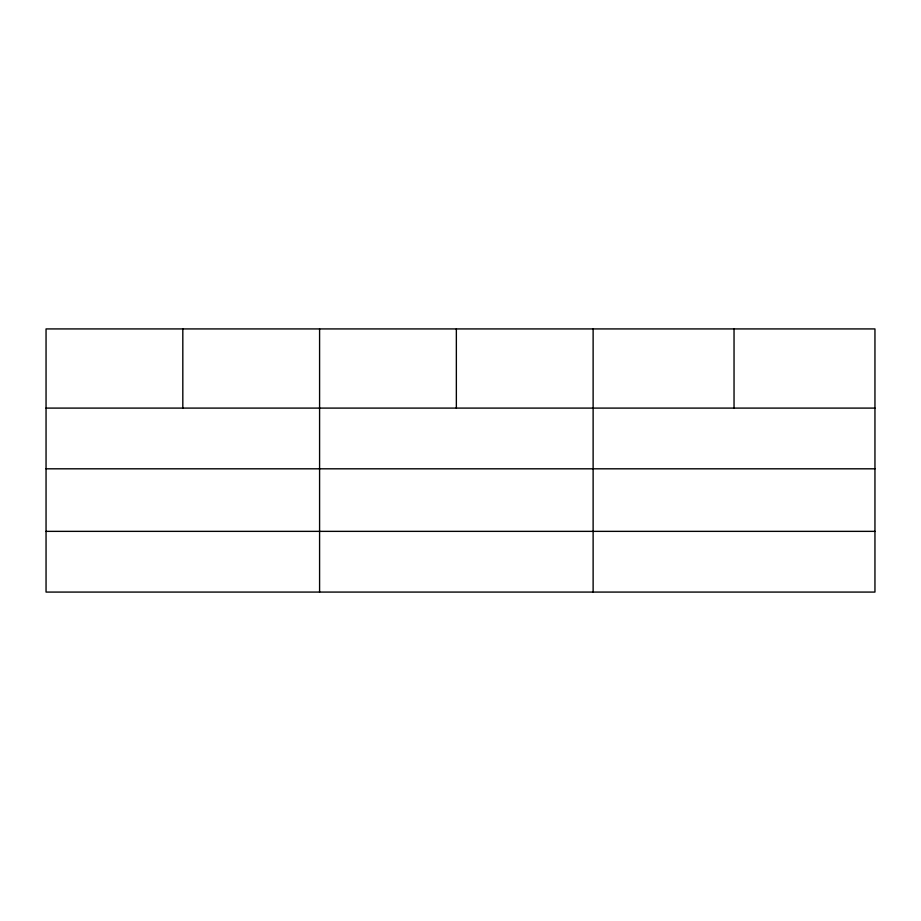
<?xml version="1.0" encoding="UTF-8"?>
<svg xmlns="http://www.w3.org/2000/svg" width="921" height="921" viewBox="0 0 921 921"><rect width="100%" height="100%" fill="white"/><g stroke="black" fill="none" stroke-linecap="round" stroke-linejoin="round"><path stroke-width="1.38" d="M874.95 468.812L874.95 328.924L46.05 328.924L46.05 592.076L874.95 592.076L874.95 468.812L46.05 468.812M46.05 408.095L874.95 408.095M46.05 531.359L874.95 531.359M734.037 328.924L734.037 408.095M593.124 328.924L593.124 592.076M456.356 328.924L456.356 408.095M319.587 328.924L319.587 592.076M182.819 328.924L182.819 408.095"/></g></svg>
